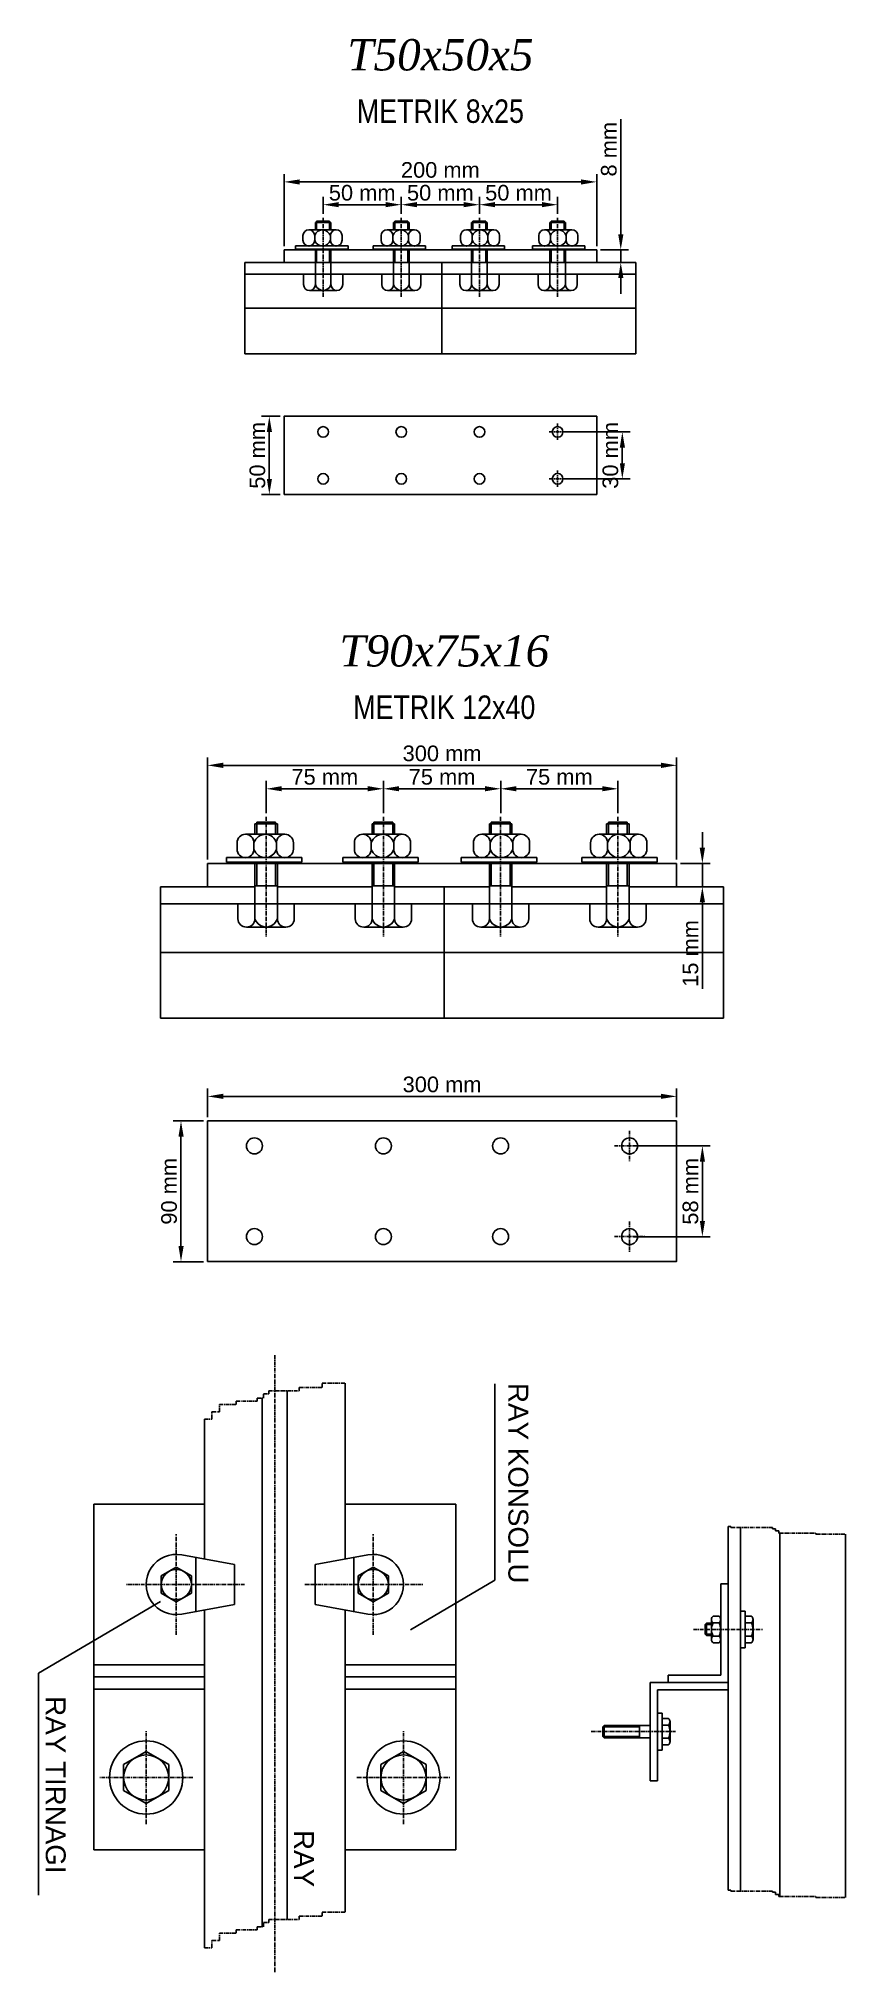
# Model space of a CAD drawing. Header units: millimetres. Extents: x -35 to 481, y -16 to 1221.
import ezdxf

# ---------------------------------------------------------------- set-up
doc = ezdxf.new("R2010")
doc.units = ezdxf.units.MM
doc.linetypes.add('CENTERX2', pattern=[4, 2.5, -0.5, 0.5, -0.5])
for name, color, linetype in [('EKSEN', 253, 'CENTERX2'), ('FLANŞ', 149, 'Continuous'), ('KONSOL-TIRNAK grubu', 242, 'Continuous'), ('RAY', 4, 'Continuous'), ('TARAMA', 251, 'CENTERX2'), ('Yazılar', 70, 'Continuous'), ('Ölçülendirme', 7, 'Continuous')]:
    doc.layers.add(name, color=color, linetype=linetype)
doc.styles.get("Standard").update_dxf_attribs({"font": 'arial.ttf'})
doc.dimstyles.new('ISO-25 XXS', dxfattribs={"dimscale": 4, "dimtxt": 2.5, "dimasz": 2.5, "dimexe": 1.25, "dimexo": 0.625, "dimtad": 1, "dimtxsty": 'Standard', "dimcen": 2.5, "dimclrd": 60, "dimclre": 60, "dimadec": 0, "dimazin": 0, "dimtfac": 1, "dimtmove": 0, "dimatfit": 3, "dimfxl": 1, "dimarcsym": 0})

# ---------------------------------------------------------------- blocks, each defined once
blk = doc.blocks.new('*D14')
at = {"layer": 'Defpoints', "color": 0, "transparency": 16777216}
for p in [(121.6, 1129.3), (121.6, 1085.8), (321.6, 1085.8)]:
    blk.add_point(p, dxfattribs=at)
at = {"layer": 'Ölçülendirme', "color": 60, "lineweight": -2, "transparency": 16777216}
for p, q in [((121.6, 1088.3), (121.6, 1134.3)), ((311.6, 1129.3), (131.6, 1129.3)), ((321.6, 1088.3), (321.6, 1134.3))]:
    blk.add_line(p, q, dxfattribs=at)
at = {"layer": 'Ölçülendirme', "color": 60, "transparency": 16777216}
for points in [[(131.6, 1130.9), (131.6, 1127.6), (121.6, 1129.3)], [(311.6, 1130.9), (311.6, 1127.6), (321.6, 1129.3)]]:
    blk.add_solid(points, dxfattribs=at)
at = {"layer": 'Ölçülendirme', "color": 0, "transparency": 16777216, "insert": (221.6, 1136.9), "char_height": 10, "attachment_point": 5}
blk.add_mtext('200 mm', dxfattribs=at)
blk = doc.blocks.new('*D13')
at = {"layer": 'Defpoints', "color": 0, "transparency": 16777216}
for p in [(196.6, 1114.7), (146.6, 1106.4), (196.6, 1106.4)]:
    blk.add_point(p, dxfattribs=at)
at = {"layer": 'Ölçülendirme', "color": 60, "lineweight": -2, "transparency": 16777216}
for p, q in [((146.6, 1108.9), (146.6, 1119.7)), ((156.6, 1114.7), (186.6, 1114.7)), ((196.6, 1108.9), (196.6, 1119.7))]:
    blk.add_line(p, q, dxfattribs=at)
at = {"layer": 'Ölçülendirme', "color": 60, "transparency": 16777216}
for points in [[(156.6, 1116.4), (156.6, 1113.1), (146.6, 1114.7)], [(186.6, 1116.4), (186.6, 1113.1), (196.6, 1114.7)]]:
    blk.add_solid(points, dxfattribs=at)
at = {"layer": 'Ölçülendirme', "color": 0, "transparency": 16777216, "insert": (171.6, 1122.3), "char_height": 10, "attachment_point": 5}
blk.add_mtext('50 mm', dxfattribs=at)
blk = doc.blocks.new('*D12')
at = {"layer": 'Defpoints', "color": 0, "transparency": 16777216}
for p in [(246.6, 1114.7), (196.6, 1106.4), (246.6, 1106.4)]:
    blk.add_point(p, dxfattribs=at)
at = {"layer": 'Ölçülendirme', "color": 60, "lineweight": -2, "transparency": 16777216}
for p, q in [((196.6, 1108.9), (196.6, 1119.7)), ((206.6, 1114.7), (236.6, 1114.7)), ((246.6, 1108.9), (246.6, 1119.7))]:
    blk.add_line(p, q, dxfattribs=at)
at = {"layer": 'Ölçülendirme', "color": 60, "transparency": 16777216}
for points in [[(206.6, 1116.4), (206.6, 1113.1), (196.6, 1114.7)], [(236.6, 1116.4), (236.6, 1113.1), (246.6, 1114.7)]]:
    blk.add_solid(points, dxfattribs=at)
at = {"layer": 'Ölçülendirme', "color": 0, "transparency": 16777216, "insert": (221.6, 1122.3), "char_height": 10, "attachment_point": 5}
blk.add_mtext('50 mm', dxfattribs=at)
blk = doc.blocks.new('*D0')
at = {"layer": 'Defpoints', "color": 0, "transparency": 16777216}
for p in [(296.6, 1114.7), (246.6, 1106.4), (296.6, 1106.4)]:
    blk.add_point(p, dxfattribs=at)
at = {"layer": 'Ölçülendirme', "color": 60, "lineweight": -2, "transparency": 16777216}
for p, q in [((246.6, 1108.9), (246.6, 1119.7)), ((256.6, 1114.7), (286.6, 1114.7)), ((296.6, 1108.9), (296.6, 1119.7))]:
    blk.add_line(p, q, dxfattribs=at)
at = {"layer": 'Ölçülendirme', "color": 60, "transparency": 16777216}
for points in [[(256.6, 1116.4), (256.6, 1113.1), (246.6, 1114.7)], [(286.6, 1116.4), (286.6, 1113.1), (296.6, 1114.7)]]:
    blk.add_solid(points, dxfattribs=at)
at = {"layer": 'Ölçülendirme', "color": 0, "transparency": 16777216, "insert": (271.6, 1122.3), "char_height": 10, "attachment_point": 5}
blk.add_mtext('50 mm', dxfattribs=at)
blk = doc.blocks.new('*D11')
at = {"layer": 'Defpoints', "color": 0, "transparency": 16777216}
for p in [(301.6, 1077.8), (321.6, 1085.8), (337, 1077.8)]:
    blk.add_point(p, dxfattribs=at)
at = {"layer": 'Ölçülendirme', "color": 60, "lineweight": -2, "transparency": 16777216}
for p, q in [((337, 1095.8), (337, 1169.5)), ((304.1, 1077.8), (342, 1077.8)), ((324.1, 1085.8), (342, 1085.8)), ((337, 1077.8), (337, 1085.8)), ((337, 1067.8), (337, 1057.8))]:
    blk.add_line(p, q, dxfattribs=at)
at = {"layer": 'Ölçülendirme', "color": 60, "transparency": 16777216}
for points in [[(335.4, 1095.8), (338.7, 1095.8), (337, 1085.8)], [(335.4, 1067.8), (338.7, 1067.8), (337, 1077.8)]]:
    blk.add_solid(points, dxfattribs=at)
at = {"layer": 'Ölçülendirme', "color": 0, "transparency": 16777216, "insert": (329.4, 1150.2), "char_height": 10, "attachment_point": 5, "rotation": 90}
blk.add_mtext('8 mm', dxfattribs=at)
blk = doc.blocks.new('*D10')
at = {"layer": 'Defpoints', "color": 0, "transparency": 16777216}
for p in [(296.6, 969.4), (296.6, 939.4), (338, 939.4)]:
    blk.add_point(p, dxfattribs=at)
at = {"layer": 'Ölçülendirme', "color": 60, "lineweight": -2, "transparency": 16777216}
for p, q in [((299.1, 969.4), (343, 969.4)), ((338, 959.4), (338, 949.4)), ((299.1, 939.4), (343, 939.4))]:
    blk.add_line(p, q, dxfattribs=at)
at = {"layer": 'Ölçülendirme', "color": 60, "transparency": 16777216}
for points in [[(336.4, 959.4), (339.7, 959.4), (338, 969.4)], [(336.4, 949.4), (339.7, 949.4), (338, 939.4)]]:
    blk.add_solid(points, dxfattribs=at)
at = {"layer": 'Ölçülendirme', "color": 0, "transparency": 16777216, "insert": (330.4, 954.4), "char_height": 10, "attachment_point": 5, "rotation": 90}
blk.add_mtext('30 mm', dxfattribs=at)
blk = doc.blocks.new('*D9')
at = {"layer": 'Defpoints', "color": 0, "transparency": 16777216}
for p in [(121.6, 979.4), (112.2, 929.4), (121.6, 929.4)]:
    blk.add_point(p, dxfattribs=at)
at = {"layer": 'Ölçülendirme', "color": 60, "lineweight": -2, "transparency": 16777216}
for p, q in [((119.1, 979.4), (107.2, 979.4)), ((112.2, 969.4), (112.2, 939.4)), ((119.1, 929.4), (107.2, 929.4))]:
    blk.add_line(p, q, dxfattribs=at)
at = {"layer": 'Ölçülendirme', "color": 60, "transparency": 16777216}
for points in [[(110.6, 969.4), (113.9, 969.4), (112.2, 979.4)], [(110.6, 939.4), (113.9, 939.4), (112.2, 929.4)]]:
    blk.add_solid(points, dxfattribs=at)
at = {"layer": 'Ölçülendirme', "color": 0, "transparency": 16777216, "insert": (104.6, 954.4), "char_height": 10, "attachment_point": 5, "rotation": 90}
blk.add_mtext('50 mm', dxfattribs=at)
blk = doc.blocks.new('*D8')
at = {"layer": 'Defpoints', "color": 0, "transparency": 16777216}
for p in [(342.7, 512.8), (342.7, 454.8), (389.2, 454.8)]:
    blk.add_point(p, dxfattribs=at)
at = {"layer": 'Ölçülendirme', "color": 60, "lineweight": -2, "transparency": 16777216}
for p, q in [((345.2, 512.8), (394.2, 512.8)), ((389.2, 502.8), (389.2, 464.8)), ((345.2, 454.8), (394.2, 454.8))]:
    blk.add_line(p, q, dxfattribs=at)
at = {"layer": 'Ölçülendirme', "color": 60, "transparency": 16777216}
for points in [[(387.6, 502.8), (390.9, 502.8), (389.2, 512.8)], [(387.6, 464.8), (390.9, 464.8), (389.2, 454.8)]]:
    blk.add_solid(points, dxfattribs=at)
at = {"layer": 'Ölçülendirme', "color": 0, "transparency": 16777216, "insert": (381.6, 483.8), "char_height": 10, "attachment_point": 5, "rotation": 90}
blk.add_mtext('58 mm', dxfattribs=at)
blk = doc.blocks.new('*D7')
at = {"layer": 'Defpoints', "color": 0, "transparency": 16777216}
for p in [(72.7, 528.8), (55.7, 438.8), (72.7, 438.8)]:
    blk.add_point(p, dxfattribs=at)
at = {"layer": 'Ölçülendirme', "color": 60, "lineweight": -2, "transparency": 16777216}
for p, q in [((70.2, 528.8), (50.7, 528.8)), ((55.7, 518.8), (55.7, 448.8)), ((70.2, 438.8), (50.7, 438.8))]:
    blk.add_line(p, q, dxfattribs=at)
at = {"layer": 'Ölçülendirme', "color": 60, "transparency": 16777216}
for points in [[(54.1, 518.8), (57.4, 518.8), (55.7, 528.8)], [(54.1, 448.8), (57.4, 448.8), (55.7, 438.8)]]:
    blk.add_solid(points, dxfattribs=at)
at = {"layer": 'Ölçülendirme', "color": 0, "transparency": 16777216, "insert": (48.1, 483.8), "char_height": 10, "attachment_point": 5, "rotation": 90}
blk.add_mtext('90 mm', dxfattribs=at)
blk = doc.blocks.new('*D6')
at = {"layer": 'Defpoints', "color": 0, "transparency": 16777216}
for p in [(372.7, 544.5), (72.7, 528.8), (372.7, 528.8)]:
    blk.add_point(p, dxfattribs=at)
at = {"layer": 'Ölçülendirme', "color": 60, "lineweight": -2, "transparency": 16777216}
for p, q in [((72.7, 531.3), (72.7, 549.5)), ((82.7, 544.5), (362.7, 544.5)), ((372.7, 531.3), (372.7, 549.5))]:
    blk.add_line(p, q, dxfattribs=at)
at = {"layer": 'Ölçülendirme', "color": 60, "transparency": 16777216}
for points in [[(82.7, 546.2), (82.7, 542.9), (72.7, 544.5)], [(362.7, 546.2), (362.7, 542.9), (372.7, 544.5)]]:
    blk.add_solid(points, dxfattribs=at)
at = {"layer": 'Ölçülendirme', "color": 0, "transparency": 16777216, "insert": (222.7, 552.1), "char_height": 10, "attachment_point": 5}
blk.add_mtext('300 mm', dxfattribs=at)
blk = doc.blocks.new('*D5')
at = {"layer": 'Defpoints', "color": 0, "transparency": 16777216}
for p in [(185.2, 741.2), (110.2, 723.2), (185.2, 723.2)]:
    blk.add_point(p, dxfattribs=at)
at = {"layer": 'Ölçülendirme', "color": 60, "lineweight": -2, "transparency": 16777216}
for p, q in [((110.2, 725.7), (110.2, 746.2)), ((185.2, 725.7), (185.2, 746.2)), ((120.2, 741.2), (175.2, 741.2))]:
    blk.add_line(p, q, dxfattribs=at)
at = {"layer": 'Ölçülendirme', "color": 60, "transparency": 16777216}
for points in [[(120.2, 742.9), (120.2, 739.6), (110.2, 741.2)], [(175.2, 742.9), (175.2, 739.6), (185.2, 741.2)]]:
    blk.add_solid(points, dxfattribs=at)
at = {"layer": 'Ölçülendirme', "color": 0, "transparency": 16777216, "insert": (147.7, 748.8), "char_height": 10, "attachment_point": 5}
blk.add_mtext('75 mm', dxfattribs=at)
blk = doc.blocks.new('*D4')
at = {"layer": 'Defpoints', "color": 0, "transparency": 16777216}
for p in [(372.7, 756.2), (72.7, 693.5), (372.7, 693.5)]:
    blk.add_point(p, dxfattribs=at)
at = {"layer": 'Ölçülendirme', "color": 60, "lineweight": -2, "transparency": 16777216}
for p, q in [((72.7, 696), (72.7, 761.2)), ((82.7, 756.2), (362.7, 756.2)), ((372.7, 696), (372.7, 761.2))]:
    blk.add_line(p, q, dxfattribs=at)
at = {"layer": 'Ölçülendirme', "color": 60, "transparency": 16777216}
for points in [[(82.7, 757.9), (82.7, 754.5), (72.7, 756.2)], [(362.7, 757.9), (362.7, 754.5), (372.7, 756.2)]]:
    blk.add_solid(points, dxfattribs=at)
at = {"layer": 'Ölçülendirme', "color": 0, "transparency": 16777216, "insert": (222.7, 763.8), "char_height": 10, "attachment_point": 5}
blk.add_mtext('300 mm', dxfattribs=at)
blk = doc.blocks.new('*D3')
at = {"layer": 'Defpoints', "color": 0, "transparency": 16777216}
for p in [(372.7, 693.5), (377.7, 678.5), (389.2, 678.5)]:
    blk.add_point(p, dxfattribs=at)
at = {"layer": 'Ölçülendirme', "color": 60, "lineweight": -2, "transparency": 16777216}
for p, q in [((389.2, 703.5), (389.2, 713.5)), ((375.2, 693.5), (394.2, 693.5)), ((389.2, 693.5), (389.2, 678.5)), ((380.2, 678.5), (394.2, 678.5)), ((389.2, 668.5), (389.2, 613.2))]:
    blk.add_line(p, q, dxfattribs=at)
at = {"layer": 'Ölçülendirme', "color": 60, "transparency": 16777216}
for points in [[(387.5, 703.5), (390.9, 703.5), (389.2, 693.5)], [(387.5, 668.5), (390.9, 668.5), (389.2, 678.5)]]:
    blk.add_solid(points, dxfattribs=at)
at = {"layer": 'Ölçülendirme', "color": 0, "transparency": 16777216, "insert": (381.6, 635.9), "char_height": 10, "attachment_point": 5, "rotation": 90}
blk.add_mtext('15 mm', dxfattribs=at)
blk = doc.blocks.new('*D2')
at = {"layer": 'Defpoints', "color": 0, "transparency": 16777216}
for p in [(260.2, 741.2), (185.2, 723.2), (260.2, 723.2)]:
    blk.add_point(p, dxfattribs=at)
at = {"layer": 'Ölçülendirme', "color": 60, "lineweight": -2, "transparency": 16777216}
for p, q in [((185.2, 725.7), (185.2, 746.2)), ((260.2, 725.7), (260.2, 746.2)), ((195.2, 741.2), (250.2, 741.2))]:
    blk.add_line(p, q, dxfattribs=at)
at = {"layer": 'Ölçülendirme', "color": 60, "transparency": 16777216}
for points in [[(195.2, 742.9), (195.2, 739.6), (185.2, 741.2)], [(250.2, 742.9), (250.2, 739.6), (260.2, 741.2)]]:
    blk.add_solid(points, dxfattribs=at)
at = {"layer": 'Ölçülendirme', "color": 0, "transparency": 16777216, "insert": (222.7, 748.8), "char_height": 10, "attachment_point": 5}
blk.add_mtext('75 mm', dxfattribs=at)
blk = doc.blocks.new('*D1')
at = {"layer": 'Defpoints', "color": 0, "transparency": 16777216}
for p in [(335.2, 741.2), (260.2, 723.2), (335.2, 723.2)]:
    blk.add_point(p, dxfattribs=at)
at = {"layer": 'Ölçülendirme', "color": 60, "lineweight": -2, "transparency": 16777216}
for p, q in [((260.2, 725.7), (260.2, 746.2)), ((335.2, 725.7), (335.2, 746.2)), ((270.2, 741.2), (325.2, 741.2))]:
    blk.add_line(p, q, dxfattribs=at)
at = {"layer": 'Ölçülendirme', "color": 60, "transparency": 16777216}
for points in [[(270.2, 742.9), (270.2, 739.6), (260.2, 741.2)], [(325.2, 742.9), (325.2, 739.6), (335.2, 741.2)]]:
    blk.add_solid(points, dxfattribs=at)
at = {"layer": 'Ölçülendirme', "color": 0, "transparency": 16777216, "insert": (297.7, 748.8), "char_height": 10, "attachment_point": 5}
blk.add_mtext('75 mm', dxfattribs=at)

msp = doc.modelspace()

# ---------------------------------------------------------------- linework, layer by layer
at = {"layer": 'EKSEN'}
for p, q in [((146.637, 1106.37), (146.637, 1055.686)), ((196.637, 1106.37), (196.637, 1055.686)), ((246.637, 1106.37), (246.637, 1055.686)), ((296.637, 1106.37), (296.637, 1055.686)), ((291.236, 969.423), (302.036, 969.423)), ((296.636, 974.823), (296.636, 964.023)), ((296.636, 944.823), (296.636, 934.023)), ((291.236, 939.423), (302.036, 939.423)), ((110.161, 723.207), (110.161, 646.742)), ((185.161, 723.207), (185.161, 646.742)), ((260.161, 723.207), (260.161, 646.742)), ((335.161, 723.207), (335.161, 646.742)), ((342.659, 522.543), (342.659, 503.103)), ((332.939, 512.823), (352.379, 512.823)), ((342.659, 464.543), (342.659, 445.103)), ((332.939, 454.823), (352.379, 454.823)), ((115.717, 378.974), (115.717, -15.632)), ((52.715, 200.236), (52.715, 264.523)), ((178.718, 200.236), (178.718, 264.523)), ((96.43, 232.379), (20.572, 232.379)), ((135.003, 232.379), (210.861, 232.379)), ((383.539, 203.607), (427.71, 203.607)), ((33.433, 79.094), (33.433, 138.807)), ((198, 79.094), (198, 138.807)), ((318.082, 138.268), (372.095, 138.268)), ((63.29, 108.951), (3.576, 108.951)), ((168.144, 108.951), (227.857, 108.951))]:
    msp.add_line(p, q, dxfattribs=at)
at = {"layer": 'FLANŞ'}
for p, q in [((141.637, 1098.674), (141.637, 1103.257)), ((141.637, 1103.257), (151.637, 1103.257)), ((142.471, 1098.674), (142.471, 1104.09)), ((142.471, 1104.09), (150.804, 1104.09)), ((150.804, 1098.674), (150.804, 1104.09)), ((151.637, 1098.674), (151.637, 1103.257)), ((191.637, 1103.257), (201.637, 1103.257)), ((191.637, 1098.674), (191.637, 1103.257)), ((192.471, 1104.09), (200.804, 1104.09)), ((192.471, 1098.674), (192.471, 1104.09)), ((200.804, 1098.674), (200.804, 1104.09)), ((201.637, 1098.674), (201.637, 1103.257)), ((241.637, 1098.674), (241.637, 1103.257)), ((251.637, 1103.257), (241.637, 1103.257)), ((242.471, 1098.674), (242.471, 1104.09)), ((250.804, 1104.09), (242.471, 1104.09)), ((250.804, 1098.674), (250.804, 1104.09)), ((251.637, 1098.674), (251.637, 1103.257)), ((301.637, 1103.257), (291.637, 1103.257)), ((291.637, 1098.674), (291.637, 1103.257)), ((300.804, 1104.09), (292.471, 1104.09)), ((292.471, 1098.674), (292.471, 1104.09)), ((300.804, 1098.674), (300.804, 1104.09)), ((301.637, 1098.674), (301.637, 1103.257)), ((162.552, 1088.366), (129.014, 1088.366)), ((129.014, 1086.343), (129.014, 1088.366)), ((133.737, 1092.007), (133.737, 1094.924)), ((137.487, 1098.674), (154.987, 1098.674)), ((141.237, 1092.007), (141.237, 1094.924)), ((151.237, 1094.924), (151.237, 1092.007)), ((158.737, 1094.924), (158.737, 1092.007)), ((162.552, 1086.343), (162.552, 1088.366)), ((212.12, 1088.366), (178.582, 1088.366)), ((178.582, 1086.343), (178.582, 1088.366)), ((183.737, 1092.007), (183.737, 1094.924)), ((187.487, 1098.674), (204.987, 1098.674)), ((191.237, 1092.007), (191.237, 1094.924)), ((201.237, 1094.924), (201.237, 1092.007)), ((208.737, 1094.924), (208.737, 1092.007)), ((212.12, 1086.343), (212.12, 1088.366)), ((262.711, 1088.366), (229.173, 1088.366)), ((229.173, 1086.343), (229.173, 1088.366)), ((234.538, 1094.924), (234.538, 1092.007)), ((255.788, 1098.674), (238.288, 1098.674)), ((242.038, 1094.924), (242.038, 1092.007)), ((252.038, 1092.007), (252.038, 1094.924)), ((259.538, 1092.007), (259.538, 1094.924)), ((262.711, 1086.343), (262.711, 1088.366)), ((314.12, 1088.366), (280.583, 1088.366)), ((280.583, 1086.343), (280.583, 1088.366)), ((284.538, 1094.924), (284.538, 1092.007)), ((305.788, 1098.674), (288.288, 1098.674)), ((292.038, 1094.924), (292.038, 1092.007)), ((302.038, 1092.007), (302.038, 1094.924)), ((309.538, 1092.007), (309.538, 1094.924)), ((314.12, 1086.343), (314.12, 1088.366)), ((321.637, 1085.756), (121.637, 1085.756)), ((121.637, 1077.756), (121.637, 1085.756)), ((141.637, 1077.756), (121.637, 1077.756)), ((162.552, 1086.343), (129.014, 1086.343)), ((141.637, 1070.256), (141.637, 1085.756)), ((141.637, 1077.756), (151.637, 1077.756)), ((142.471, 1077.756), (142.471, 1085.756)), ((150.804, 1077.756), (150.804, 1085.756)), ((151.637, 1070.256), (151.637, 1085.756)), ((191.637, 1077.756), (151.637, 1077.756)), ((212.12, 1086.343), (178.582, 1086.343)), ((191.637, 1070.256), (191.637, 1085.756)), ((191.637, 1077.756), (201.637, 1077.756)), ((192.471, 1077.756), (192.471, 1085.756)), ((200.804, 1077.756), (200.804, 1085.756)), ((201.637, 1070.256), (201.637, 1085.756)), ((241.637, 1077.756), (201.637, 1077.756)), ((262.711, 1086.343), (229.173, 1086.343)), ((241.637, 1070.256), (241.637, 1085.756)), ((251.637, 1077.756), (241.637, 1077.756)), ((242.471, 1077.756), (242.471, 1085.756)), ((250.804, 1077.756), (250.804, 1085.756)), ((251.637, 1070.256), (251.637, 1085.756)), ((291.637, 1077.756), (251.637, 1077.756)), ((314.12, 1086.343), (280.583, 1086.343)), ((291.637, 1070.256), (291.637, 1085.756)), ((301.637, 1077.756), (291.637, 1077.756)), ((292.471, 1077.756), (292.471, 1085.756)), ((300.804, 1077.756), (300.804, 1085.756)), ((301.637, 1070.256), (301.637, 1085.756)), ((321.637, 1077.756), (301.637, 1077.756)), ((321.637, 1085.756), (321.637, 1077.756)), ((134.137, 1070.256), (134.137, 1063.589)), ((141.637, 1070.256), (141.637, 1063.589)), ((151.637, 1063.589), (151.637, 1070.256)), ((159.137, 1063.589), (159.137, 1070.256)), ((184.137, 1070.256), (184.137, 1063.589)), ((191.637, 1070.256), (191.637, 1063.589)), ((201.637, 1063.589), (201.637, 1070.256)), ((209.137, 1063.589), (209.137, 1070.256)), ((234.137, 1063.589), (234.137, 1070.256)), ((241.637, 1063.589), (241.637, 1070.256)), ((251.637, 1070.256), (251.637, 1063.589)), ((259.137, 1070.256), (259.137, 1063.589)), ((284.137, 1063.589), (284.137, 1070.256)), ((291.637, 1063.589), (291.637, 1070.256)), ((301.637, 1070.256), (301.637, 1063.589)), ((309.137, 1070.256), (309.137, 1063.589)), ((137.887, 1059.839), (155.387, 1059.839)), ((187.887, 1059.839), (205.387, 1059.839)), ((255.387, 1059.839), (237.887, 1059.839)), ((305.387, 1059.839), (287.887, 1059.839)), ((102.961, 712.124), (102.961, 718.724)), ((102.961, 718.724), (117.361, 718.724)), ((104.161, 712.124), (104.161, 719.924)), ((104.161, 719.924), (116.161, 719.924)), ((116.161, 712.124), (116.161, 719.924)), ((117.361, 712.124), (117.361, 718.724)), ((177.961, 718.724), (192.361, 718.724)), ((177.961, 712.124), (177.961, 718.724)), ((179.161, 719.924), (191.161, 719.924)), ((179.161, 712.124), (179.161, 719.924)), ((191.161, 712.124), (191.161, 719.924)), ((192.361, 712.124), (192.361, 718.724)), ((252.961, 712.124), (252.961, 718.724)), ((267.361, 718.724), (252.961, 718.724)), ((254.161, 712.124), (254.161, 719.924)), ((266.161, 719.924), (254.161, 719.924)), ((266.161, 712.124), (266.161, 719.924)), ((267.361, 712.124), (267.361, 718.724)), ((342.361, 718.724), (327.961, 718.724)), ((327.961, 712.124), (327.961, 718.724)), ((341.161, 719.924), (329.161, 719.924)), ((329.161, 712.124), (329.161, 719.924)), ((341.161, 712.124), (341.161, 719.924)), ((342.361, 712.124), (342.361, 718.724)), ((91.585, 702.524), (91.585, 706.724)), ((96.985, 712.124), (122.185, 712.124)), ((102.385, 702.524), (102.385, 706.724)), ((116.785, 706.724), (116.785, 702.524)), ((127.585, 706.724), (127.585, 702.524)), ((166.585, 702.524), (166.585, 706.724)), ((171.985, 712.124), (197.185, 712.124)), ((177.385, 702.524), (177.385, 706.724)), ((191.785, 706.724), (191.785, 702.524)), ((202.585, 706.724), (202.585, 702.524)), ((242.738, 706.724), (242.738, 702.524)), ((273.338, 712.124), (248.138, 712.124)), ((253.538, 706.724), (253.538, 702.524)), ((267.938, 702.524), (267.938, 706.724)), ((278.738, 702.524), (278.738, 706.724)), ((317.738, 706.724), (317.738, 702.524)), ((348.338, 712.124), (323.138, 712.124)), ((328.538, 706.724), (328.538, 702.524)), ((342.938, 702.524), (342.938, 706.724)), ((353.738, 702.524), (353.738, 706.724)), ((372.661, 693.523), (72.661, 693.523)), ((72.661, 678.523), (72.661, 693.523)), ((133.078, 697.281), (84.783, 697.281)), ((84.783, 694.368), (84.783, 697.281)), ((133.078, 694.368), (84.783, 694.368)), ((102.961, 667.723), (102.961, 693.523)), ((104.161, 679.123), (104.161, 693.523)), ((116.161, 679.123), (116.161, 693.523)), ((117.361, 667.723), (117.361, 693.523)), ((133.078, 694.368), (133.078, 697.281)), ((207.456, 697.281), (159.162, 697.281)), ((159.162, 694.368), (159.162, 697.281)), ((207.456, 694.368), (159.162, 694.368)), ((177.961, 667.723), (177.961, 693.523)), ((179.161, 679.123), (179.161, 693.523)), ((191.161, 679.123), (191.161, 693.523)), ((192.361, 667.723), (192.361, 693.523)), ((207.456, 694.368), (207.456, 697.281)), ((283.307, 697.281), (235.012, 697.281)), ((235.012, 694.368), (235.012, 697.281)), ((283.307, 694.368), (235.012, 694.368)), ((252.961, 667.723), (252.961, 693.523)), ((254.161, 679.123), (254.161, 693.523)), ((266.161, 679.123), (266.161, 693.523)), ((267.361, 667.723), (267.361, 693.523)), ((283.307, 694.368), (283.307, 697.281)), ((360.337, 697.281), (312.042, 697.281)), ((312.042, 694.368), (312.042, 697.281)), ((360.337, 694.368), (312.042, 694.368)), ((327.961, 667.723), (327.961, 693.523)), ((329.161, 679.123), (329.161, 693.523)), ((341.161, 679.123), (341.161, 693.523)), ((342.361, 667.723), (342.361, 693.523)), ((360.337, 694.368), (360.337, 697.281)), ((372.661, 693.523), (372.661, 678.523)), ((102.961, 678.523), (72.661, 678.523)), ((92.161, 667.723), (92.161, 658.123)), ((102.961, 679.123), (117.361, 679.123)), ((102.961, 667.723), (102.961, 658.123)), ((177.961, 678.523), (117.361, 678.523)), ((117.361, 658.123), (117.361, 667.723)), ((128.161, 658.123), (128.161, 667.723)), ((167.161, 667.723), (167.161, 658.123)), ((177.961, 679.123), (192.361, 679.123)), ((177.961, 667.723), (177.961, 658.123)), ((252.961, 678.523), (192.361, 678.523)), ((192.361, 658.123), (192.361, 667.723)), ((203.161, 658.123), (203.161, 667.723)), ((242.161, 658.123), (242.161, 667.723)), ((267.361, 679.123), (252.961, 679.123)), ((252.961, 658.123), (252.961, 667.723)), ((327.961, 678.523), (267.361, 678.523)), ((267.361, 667.723), (267.361, 658.123)), ((278.161, 667.723), (278.161, 658.123)), ((317.161, 658.123), (317.161, 667.723)), ((342.361, 679.123), (327.961, 679.123)), ((327.961, 658.123), (327.961, 667.723)), ((372.661, 678.523), (342.361, 678.523)), ((342.361, 667.723), (342.361, 658.123)), ((353.161, 667.723), (353.161, 658.123)), ((97.561, 652.723), (122.761, 652.723)), ((172.561, 652.723), (197.761, 652.723)), ((272.761, 652.723), (247.561, 652.723)), ((347.761, 652.723), (322.561, 652.723))]:
    msp.add_line(p, q, dxfattribs=at)
for points in [[(121.637, 929.423), (321.637, 929.423), (321.637, 979.423), (121.637, 979.423)], [(72.661, 438.823), (372.661, 438.823), (372.661, 528.823), (72.661, 528.823)]]:
    msp.add_lwpolyline(points, close=True, dxfattribs=at)
for centre, radius in [((146.636, 969.423), 3.4), ((196.636, 969.423), 3.4), ((246.636, 969.423), 3.4), ((296.636, 969.423), 3.4), ((146.636, 939.423), 3.4), ((196.636, 939.423), 3.4), ((246.636, 939.423), 3.4), ((296.636, 939.423), 3.4), ((102.659, 512.823), 5.1), ((185.159, 512.823), 5.1), ((260.159, 512.823), 5.1), ((342.659, 512.823), 5.1), ((102.659, 454.823), 5.1), ((185.159, 454.823), 5.1), ((260.159, 454.823), 5.1), ((342.659, 454.823), 5.1)]:
    msp.add_circle(centre, radius, dxfattribs=at)
for centre, radius, start, end in [((137.487, 1094.924), 3.75, 90, 180), ((137.487, 1092.007), 3.75, 180, 270), ((137.487, 1094.924), 3.75, 0, 90), ((137.487, 1092.007), 3.75, 270, 0), ((146.437, 1093.198), 5.479, 87.906017, 161.645812), ((146.437, 1093.732), 5.479, 198.354188, 272.093983), ((145.957, 1093.143), 5.572, 18.635633, 82.984626), ((145.948, 1093.799), 5.585, 277.09565, 341.284091), ((154.987, 1094.924), 3.75, 90, 180), ((154.987, 1092.007), 3.75, 180, 270), ((154.987, 1094.924), 3.75, 0, 90), ((154.987, 1092.007), 3.75, 270, 0), ((187.487, 1094.924), 3.75, 90, 180), ((187.487, 1092.007), 3.75, 180, 270), ((187.487, 1094.924), 3.75, 0, 90), ((187.487, 1092.007), 3.75, 270, 0), ((196.437, 1093.198), 5.479, 87.906017, 161.645812), ((196.437, 1093.732), 5.479, 198.354188, 272.093983), ((195.957, 1093.143), 5.572, 18.635633, 82.984626), ((195.948, 1093.799), 5.585, 277.09565, 341.284091), ((204.987, 1094.924), 3.75, 90, 180), ((204.987, 1092.007), 3.75, 180, 270), ((204.987, 1094.924), 3.75, 0, 90), ((204.987, 1092.007), 3.75, 270, 0), ((238.288, 1094.924), 3.75, 90, 180), ((238.288, 1092.007), 3.75, 180, 270), ((238.288, 1094.924), 3.75, 0, 90), ((238.288, 1092.007), 3.75, 270, 0), ((247.318, 1093.143), 5.572, 97.015374, 161.364367), ((247.327, 1093.799), 5.585, 198.715909, 262.90435), ((246.838, 1093.198), 5.479, 18.354188, 92.093983), ((246.838, 1093.732), 5.479, 267.906017, 341.645812), ((255.788, 1094.924), 3.75, 90, 180), ((255.788, 1092.007), 3.75, 180, 270), ((255.788, 1094.924), 3.75, 0, 90), ((255.788, 1092.007), 3.75, 270, 0), ((288.288, 1094.924), 3.75, 90, 180), ((288.288, 1092.007), 3.75, 180, 270), ((288.288, 1094.924), 3.75, 0, 90), ((288.288, 1092.007), 3.75, 270, 0), ((297.318, 1093.143), 5.572, 97.015374, 161.364367), ((297.327, 1093.799), 5.585, 198.715909, 262.90435), ((296.838, 1093.198), 5.479, 18.354188, 92.093983), ((296.838, 1093.732), 5.479, 267.906017, 341.645812), ((305.788, 1094.924), 3.75, 90, 180), ((305.788, 1092.007), 3.75, 180, 270), ((305.788, 1094.924), 3.75, 0, 90), ((305.788, 1092.007), 3.75, 270, 0), ((137.887, 1063.589), 3.75, 180, 270), ((137.887, 1063.589), 3.75, 270, 0), ((146.838, 1065.315), 5.479, 198.354188, 272.093983), ((146.437, 1065.315), 5.479, 267.906017, 341.645812), ((155.387, 1063.589), 3.75, 180, 270), ((155.387, 1063.589), 3.75, 270, 0), ((187.887, 1063.589), 3.75, 180, 270), ((187.887, 1063.589), 3.75, 270, 0), ((196.838, 1065.315), 5.479, 198.354188, 272.093983), ((196.437, 1065.315), 5.479, 267.906017, 341.645812), ((205.387, 1063.589), 3.75, 180, 270), ((205.387, 1063.589), 3.75, 270, 0), ((237.887, 1063.589), 3.75, 180, 270), ((237.887, 1063.589), 3.75, 270, 0), ((246.838, 1065.315), 5.479, 198.354188, 272.093983), ((246.437, 1065.315), 5.479, 267.906017, 341.645812), ((255.387, 1063.589), 3.75, 180, 270), ((255.387, 1063.589), 3.75, 270, 0), ((287.887, 1063.589), 3.75, 180, 270), ((287.887, 1063.589), 3.75, 270, 0), ((296.838, 1065.315), 5.479, 198.354188, 272.093983), ((296.437, 1065.315), 5.479, 267.906017, 341.645812), ((305.387, 1063.589), 3.75, 180, 270), ((305.387, 1063.589), 3.75, 270, 0), ((96.985, 706.724), 5.4, 90, 180), ((96.985, 706.724), 5.4, 0, 90), ((109.873, 704.24), 7.89, 87.906017, 161.645812), ((109.181, 704.16), 8.024, 18.635633, 82.984626), ((122.185, 706.724), 5.4, 90, 180), ((122.185, 706.724), 5.4, 0, 90), ((171.985, 706.724), 5.4, 90, 180), ((171.985, 706.724), 5.4, 0, 90), ((184.873, 704.24), 7.89, 87.906017, 161.645812), ((184.181, 704.16), 8.024, 18.635633, 82.984626), ((197.185, 706.724), 5.4, 90, 180), ((197.185, 706.724), 5.4, 0, 90), ((248.138, 706.724), 5.4, 90, 180), ((248.138, 706.724), 5.4, 0, 90), ((261.141, 704.16), 8.024, 97.015374, 161.364367), ((260.45, 704.24), 7.89, 18.354188, 92.093983), ((273.338, 706.724), 5.4, 90, 180), ((273.338, 706.724), 5.4, 0, 90), ((323.138, 706.724), 5.4, 90, 180), ((323.138, 706.724), 5.4, 0, 90), ((336.141, 704.16), 8.024, 97.015374, 161.364367), ((335.45, 704.24), 7.89, 18.354188, 92.093983), ((348.338, 706.724), 5.4, 90, 180), ((348.338, 706.724), 5.4, 0, 90), ((96.985, 702.524), 5.4, 180, 270), ((96.985, 702.524), 5.4, 270, 0), ((109.873, 705.008), 7.89, 198.354188, 272.093983), ((109.168, 705.104), 8.042, 277.09565, 341.284091), ((122.185, 702.524), 5.4, 180, 270), ((122.185, 702.524), 5.4, 270, 0), ((171.985, 702.524), 5.4, 180, 270), ((171.985, 702.524), 5.4, 270, 0), ((184.873, 705.008), 7.89, 198.354188, 272.093983), ((184.168, 705.104), 8.042, 277.09565, 341.284091), ((197.185, 702.524), 5.4, 180, 270), ((197.185, 702.524), 5.4, 270, 0), ((248.138, 702.524), 5.4, 180, 270), ((248.138, 702.524), 5.4, 270, 0), ((261.155, 705.104), 8.042, 198.715909, 262.90435), ((260.45, 705.008), 7.89, 267.906017, 341.645812), ((273.338, 702.524), 5.4, 180, 270), ((273.338, 702.524), 5.4, 270, 0), ((323.138, 702.524), 5.4, 180, 270), ((323.138, 702.524), 5.4, 270, 0), ((336.155, 705.104), 8.042, 198.715909, 262.90435), ((335.45, 705.008), 7.89, 267.906017, 341.645812), ((348.338, 702.524), 5.4, 180, 270), ((348.338, 702.524), 5.4, 270, 0), ((97.561, 658.123), 5.4, 180, 270), ((97.561, 658.123), 5.4, 270, 0), ((110.45, 660.607), 7.89, 198.354188, 272.093983), ((109.873, 660.607), 7.89, 267.906017, 341.645812), ((122.761, 658.123), 5.4, 180, 270), ((122.761, 658.123), 5.4, 270, 0), ((172.561, 658.123), 5.4, 180, 270), ((172.561, 658.123), 5.4, 270, 0), ((185.45, 660.607), 7.89, 198.354188, 272.093983), ((184.873, 660.607), 7.89, 267.906017, 341.645812), ((197.761, 658.123), 5.4, 180, 270), ((197.761, 658.123), 5.4, 270, 0), ((247.561, 658.123), 5.4, 180, 270), ((247.561, 658.123), 5.4, 270, 0), ((260.45, 660.607), 7.89, 198.354188, 272.093983), ((259.873, 660.607), 7.89, 267.906017, 341.645812), ((272.761, 658.123), 5.4, 180, 270), ((272.761, 658.123), 5.4, 270, 0), ((322.561, 658.123), 5.4, 180, 270), ((322.561, 658.123), 5.4, 270, 0), ((335.45, 660.607), 7.89, 198.354188, 272.093983), ((334.873, 660.607), 7.89, 267.906017, 341.645812), ((347.761, 658.123), 5.4, 180, 270), ((347.761, 658.123), 5.4, 270, 0)]:
    msp.add_arc(centre, radius, start, end, dxfattribs=at)
at = {"layer": 'KONSOL-TIRNAK grubu'}
for p, q in [((0, 283.809), (0, 173.235)), ((70.716, 283.809), (0, 283.809)), ((231.433, 283.809), (160.717, 283.809)), ((231.433, 283.809), (231.433, 173.235)), ((90.002, 245.237), (56.147, 251.358)), ((65.122, 249.735), (65.122, 215.023)), ((141.431, 245.237), (175.287, 251.358)), ((43.095, 237.934), (52.715, 243.488)), ((43.095, 226.825), (43.095, 237.934)), ((52.715, 243.488), (62.336, 237.934)), ((62.336, 237.934), (62.336, 226.825)), ((90.002, 245.237), (90.002, 219.522)), ((141.431, 245.237), (141.431, 219.522)), ((178.718, 243.488), (169.097, 237.934)), ((169.097, 237.934), (169.097, 226.825)), ((188.338, 237.934), (178.718, 243.488)), ((188.338, 226.825), (188.338, 237.934)), ((52.715, 221.27), (43.095, 226.825)), ((62.336, 226.825), (52.715, 221.27)), ((169.097, 226.825), (178.718, 221.27)), ((178.718, 221.27), (188.338, 226.825)), ((400.942, 232.734), (400.942, 174.48)), ((400.942, 232.734), (405.665, 232.734)), ((405.665, 232.734), (405.665, 169.757)), ((90.002, 219.522), (56.147, 213.401)), ((141.431, 219.522), (175.287, 213.401)), ((399.879, 212.109), (396.101, 212.109)), ((413.537, 215.415), (416.686, 215.415)), ((416.686, 215.415), (416.686, 191.799)), ((416.686, 212.109), (416.686, 195.105)), ((416.686, 212.109), (420.583, 212.109)), ((391.938, 207.543), (391.102, 206.707)), ((391.102, 206.707), (391.102, 200.507)), ((391.102, 206.707), (395.038, 206.707)), ((391.102, 200.507), (391.938, 199.671)), ((391.102, 200.507), (395.038, 200.507)), ((391.938, 207.543), (391.938, 199.671)), ((391.938, 207.543), (395.038, 207.543)), ((391.938, 199.671), (395.038, 199.671)), ((395.038, 209.983), (395.038, 197.231)), ((399.879, 207.858), (396.101, 207.858)), ((399.879, 199.356), (396.101, 199.356)), ((400.942, 209.983), (400.942, 197.231)), ((416.686, 207.858), (420.583, 207.858)), ((416.686, 199.356), (420.583, 199.356)), ((421.646, 209.983), (421.646, 197.231)), ((399.879, 195.105), (396.101, 195.105)), ((413.537, 191.799), (416.686, 191.799)), ((416.686, 195.105), (420.583, 195.105)), ((70.716, 180.95), (0, 180.95)), ((0, 62.661), (0, 173.235)), ((0, 173.235), (70.716, 173.235)), ((231.433, 180.95), (160.717, 180.95)), ((231.433, 173.235), (160.717, 173.235)), ((231.433, 62.661), (231.433, 173.235)), ((367.42, 174.48), (400.942, 174.48)), ((367.42, 174.48), (367.42, 169.757)), ((70.716, 165.521), (0, 165.521)), ((231.433, 165.521), (160.717, 165.521)), ((355.726, 169.757), (355.726, 106.78)), ((355.726, 169.757), (405.665, 169.757)), ((360.449, 165.034), (360.449, 106.78)), ((360.449, 165.034), (405.665, 165.034)), ((405.665, 165.034), (405.665, 169.757)), ((360.449, 150.077), (363.598, 150.077)), ((363.598, 150.077), (363.598, 126.46)), ((326.484, 142.205), (325.648, 141.368)), ((325.648, 141.368), (349.015, 141.368)), ((325.648, 141.368), (325.648, 135.169)), ((326.484, 142.205), (355.726, 142.205)), ((326.484, 142.205), (326.484, 134.332)), ((349.015, 142.205), (349.015, 134.332)), ((363.598, 146.77), (363.598, 129.767)), ((363.598, 146.77), (367.495, 146.77)), ((363.598, 142.519), (367.495, 142.519)), ((368.558, 144.645), (368.558, 131.892)), ((19.002, 117.282), (33.433, 125.614)), ((33.433, 125.614), (47.864, 117.282)), ((198, 125.614), (183.569, 117.282)), ((212.431, 117.282), (198, 125.614)), ((325.648, 135.169), (349.015, 135.169)), ((325.648, 135.169), (326.484, 134.332)), ((326.484, 134.332), (355.726, 134.332)), ((360.449, 126.46), (363.598, 126.46)), ((363.598, 134.018), (367.495, 134.018)), ((363.598, 129.767), (367.495, 129.767)), ((19.002, 100.619), (19.002, 117.282)), ((47.864, 117.282), (47.864, 100.619)), ((183.569, 117.282), (183.569, 100.619)), ((212.431, 100.619), (212.431, 117.282)), ((33.433, 92.287), (19.002, 100.619)), ((47.864, 100.619), (33.433, 92.287)), ((183.569, 100.619), (198, 92.287)), ((198, 92.287), (212.431, 100.619)), ((355.726, 106.78), (360.449, 106.78)), ((70.716, 62.661), (0, 62.661)), ((231.433, 62.661), (160.717, 62.661))]:
    msp.add_line(p, q, dxfattribs=at)
for centre, radius in [((52.715, 232.379), 9.62), ((178.718, 232.379), 9.62), ((33.433, 108.951), 23.429), ((198, 108.951), 23.429), ((33.433, 108.951), 14.431), ((198, 108.951), 14.431)]:
    msp.add_circle(centre, radius, dxfattribs=at)
for centre, radius, start, end in [((52.715, 232.379), 19.286, 79.751653, 280.248347), ((178.718, 232.379), 19.286, 259.751653, 100.248347), ((397.695, 209.983), 2.657, 126.869896, 233.130104), ((398.285, 209.983), 2.657, 306.869896, 53.130104), ((418.989, 209.983), 2.657, 306.869896, 53.130104), ((404.071, 203.607), 9.033, 151.927513, 208.072487), ((397.695, 197.231), 2.657, 126.869896, 233.130104), ((391.909, 203.607), 9.033, 331.927513, 28.072487), ((398.285, 197.231), 2.657, 306.869896, 53.130104), ((412.613, 203.607), 9.033, 331.927513, 28.072487), ((418.989, 197.231), 2.657, 306.869896, 53.130104), ((365.901, 144.645), 2.657, 306.869896, 53.130104), ((359.524, 138.268), 9.033, 331.927513, 28.072487), ((365.901, 131.892), 2.657, 306.869896, 53.130104)]:
    msp.add_arc(centre, radius, start, end, dxfattribs=at)
at = {"layer": 'RAY'}
for p, q in [((96.637, 1019.423), (96.637, 1077.756)), ((96.637, 1077.756), (121.637, 1077.756)), ((222.661, 1019.497), (222.633, 1077.769)), ((321.637, 1077.756), (346.637, 1077.756)), ((346.637, 1077.756), (346.637, 1019.423)), ((346.637, 1070.256), (96.637, 1070.256)), ((346.637, 1048.589), (96.637, 1048.589)), ((346.637, 1019.423), (96.637, 1019.423)), ((42.661, 594.523), (42.661, 678.523)), ((42.661, 678.523), (72.661, 678.523)), ((402.661, 667.723), (42.661, 667.723)), ((224.136, 594.63), (224.096, 678.542)), ((372.661, 678.523), (402.661, 678.523)), ((402.661, 678.523), (402.661, 594.523)), ((402.661, 636.523), (42.661, 636.523)), ((402.661, 594.523), (42.661, 594.523)), ((160.717, 361.028), (160.717, 248.723)), ((70.716, 338.12), (70.716, 248.723)), ((405.665, 269.456), (405.665, 36.987)), ((413.537, 268.761), (413.537, 36.292)), ((438.665, 265.284), (438.665, 32.815)), ((480.665, 264.589), (480.665, 32.12)), ((166.311, 249.735), (166.311, 215.023)), ((70.716, 216.035), (70.716, 0)), ((160.717, 216.035), (160.717, 22.908))]:
    msp.add_line(p, q, dxfattribs=at)
for points in [[(107.717, 351.595), (107.717, 13.475)], [(123.717, 18.191), (123.717, 356.312)]]:
    msp.add_lwpolyline(points, dxfattribs=at)
at = {"layer": 'TARAMA'}
for p, q in [((145.904, 361.028), (160.717, 361.028)), ((145.904, 358.333), (145.904, 361.028)), ((80.238, 347.553), (90.941, 347.553)), ((80.238, 342.837), (80.238, 347.553)), ((90.941, 349.574), (104.409, 349.574)), ((90.941, 347.553), (90.941, 349.574)), ((104.409, 351.595), (108.449, 351.595)), ((104.409, 349.574), (104.409, 351.595)), ((108.449, 354.29), (111.816, 354.29)), ((108.449, 351.595), (108.449, 354.29)), ((111.816, 354.29), (111.816, 356.312)), ((111.816, 356.312), (131.274, 356.312)), ((131.274, 358.333), (145.904, 358.333)), ((131.274, 356.312), (131.274, 358.333)), ((70.716, 338.12), (75.524, 338.12)), ((75.524, 342.837), (80.238, 342.837)), ((75.524, 338.12), (75.524, 342.837)), ((405.665, 269.456), (407.522, 269.456)), ((407.522, 269.456), (407.522, 268.761)), ((407.522, 268.761), (433.976, 268.761)), ((433.976, 268.761), (433.976, 268.066)), ((433.976, 268.066), (436.064, 268.066)), ((436.064, 268.066), (436.064, 266.675)), ((436.064, 266.675), (438.153, 266.675)), ((438.153, 266.675), (438.153, 265.284)), ((438.153, 265.284), (461.821, 265.284)), ((461.821, 265.284), (461.821, 264.589)), ((461.821, 264.589), (480.665, 264.589)), ((405.665, 36.987), (407.522, 36.987)), ((407.522, 36.987), (407.522, 36.292)), ((407.522, 36.292), (433.976, 36.292)), ((433.976, 36.292), (433.976, 35.596)), ((433.976, 35.596), (436.064, 35.596)), ((436.064, 35.596), (436.064, 34.206)), ((436.064, 34.206), (438.153, 34.206)), ((438.153, 34.206), (438.153, 32.815)), ((438.153, 32.815), (461.821, 32.815)), ((461.821, 32.815), (461.821, 32.12)), ((461.821, 32.12), (480.665, 32.12)), ((104.409, 13.475), (108.449, 13.475)), ((104.409, 11.454), (104.409, 13.475)), ((108.449, 16.17), (111.816, 16.17)), ((108.449, 13.475), (108.449, 16.17)), ((111.816, 16.17), (111.816, 18.191)), ((111.816, 18.191), (131.274, 18.191)), ((131.274, 20.213), (145.904, 20.213)), ((131.274, 18.191), (131.274, 20.213)), ((145.904, 22.908), (160.717, 22.908)), ((145.904, 20.213), (145.904, 22.908)), ((70.716, 0), (75.524, 0)), ((75.524, 4.716), (80.238, 4.716)), ((75.524, 0), (75.524, 4.716)), ((80.238, 9.433), (90.941, 9.433)), ((80.238, 4.716), (80.238, 9.433)), ((90.941, 11.454), (104.409, 11.454)), ((90.941, 9.433), (90.941, 11.454))]:
    msp.add_line(p, q, dxfattribs=at)
at = {"layer": 'Yazılar', "color": 4}
for p, q in [((256.563, 235.147), (256.563, 360.783)), ((202.507, 203.411), (256.563, 235.147)), ((42.504, 221.434), (-35.343, 175.731)), ((-35.343, 175.731), (-35.343, 33.663))]:
    msp.add_line(p, q, dxfattribs=at)

# ---------------------------------------------------------------- texts
at = {"layer": 'Yazılar'}
for s, height, p in [('RAY KONSOLU', 12.71096, (265.12, 361.258)), ('RAY TIRNAGI', 12.71096, (-30.79, 160.953)), ('RAY', 12.711, (128.022, 75.373))]:
    msp.add_text(s, height=height, rotation=270, dxfattribs=at).set_placement(p)
at = {"layer": 'Yazılar', "color": 244, "true_color": 0x991b1e, "char_height": 20, "width": 206.27659, "attachment_point": 5}
for s, insert in [('{\\fTimes New Roman|b0|i1|c162|p18;T50x50x5}', (221.637, 1210.423)), ('{\\fTimes New Roman|b0|i1|c162|p18;T90x75x16}', (224.129, 829.265))]:
    msp.add_mtext(s, dxfattribs=dict(at, insert=insert))
at = {"layer": 'Yazılar', "char_height": 15, "width": 138.98194, "attachment_point": 5}
for s, insert in [('{\\fTechnic|b0|i0|c2|p2;METRIK 8x25}', (221.637, 1174.423)), ('{\\fTechnic|b0|i0|c2|p2;METRIK 12x40}', (224.129, 793.265))]:
    msp.add_mtext(s, dxfattribs=dict(at, insert=insert))

# ---------------------------------------------------------------- dimensions: what is measured, and where the dimension line sits
at = {"layer": 'Ölçülendirme'}
for base, p1, p2, picture, middle in [((337.037, 1077.756), (321.637, 1085.756), (301.637, 1077.756), '*D11', (337.037, 1150.243)), ((338.037, 939.423), (296.636, 969.423), (296.636, 939.423), '*D10', (338.037, 954.423))]:
    dim = msp.add_linear_dim(base=base, p1=p1, p2=p2, angle=90, dimstyle='ISO-25 XXS', override={"dimpost": ' mm'}, dxfattribs=at)
    dim.commit()
    dim.dimension.update_dxf_attribs({"geometry": picture, "text_midpoint": middle, "dimtype": 128})
for base, p1, p2, picture, middle in [((121.637, 1129.273), (321.637, 1085.756), (121.637, 1085.756), '*D14', (221.637, 1136.878)), ((196.637, 1114.717), (146.637, 1106.37), (196.637, 1106.37), '*D13', (171.637, 1122.323)), ((246.637, 1114.717), (196.637, 1106.37), (246.637, 1106.37), '*D12', (221.637, 1122.323)), ((296.637, 1114.717), (246.637, 1106.37), (296.637, 1106.37), '*D0', (271.637, 1122.323)), ((372.661, 756.187), (72.661, 693.523), (372.661, 693.523), '*D4', (222.661, 763.796)), ((185.161, 741.227), (110.161, 723.207), (185.161, 723.207), '*D5', (147.661, 748.812)), ((260.161, 741.227), (185.161, 723.207), (260.161, 723.207), '*D2', (222.661, 748.812)), ((335.161, 741.227), (260.161, 723.207), (335.161, 723.207), '*D1', (297.661, 748.812)), ((372.661, 544.523), (72.661, 528.823), (372.661, 528.823), '*D6', (222.661, 552.132))]:
    dim = msp.add_linear_dim(base=base, p1=p1, p2=p2, dimstyle='ISO-25 XXS', override={"dimpost": ' mm'}, dxfattribs=at)
    dim.commit()
    dim.dimension.update_dxf_attribs({"geometry": picture, "text_midpoint": middle})
for base, p1, p2, picture, middle in [((112.237, 929.423), (121.637, 979.423), (121.637, 929.423), '*D9', (104.632, 954.423)), ((389.2, 678.523), (372.661, 693.523), (377.661, 678.523), '*D3', (381.594, 635.886)), ((55.741, 438.823), (72.661, 528.823), (72.661, 438.823), '*D7', (48.136, 483.823)), ((389.221, 454.823), (342.659, 512.823), (342.659, 454.823), '*D8', (381.616, 483.823))]:
    dim = msp.add_linear_dim(base=base, p1=p1, p2=p2, angle=90, dimstyle='ISO-25 XXS', override={"dimpost": ' mm'}, dxfattribs=at)
    dim.commit()
    dim.dimension.update_dxf_attribs({"geometry": picture, "text_midpoint": middle})

doc.saveas('drawing.dxf')
